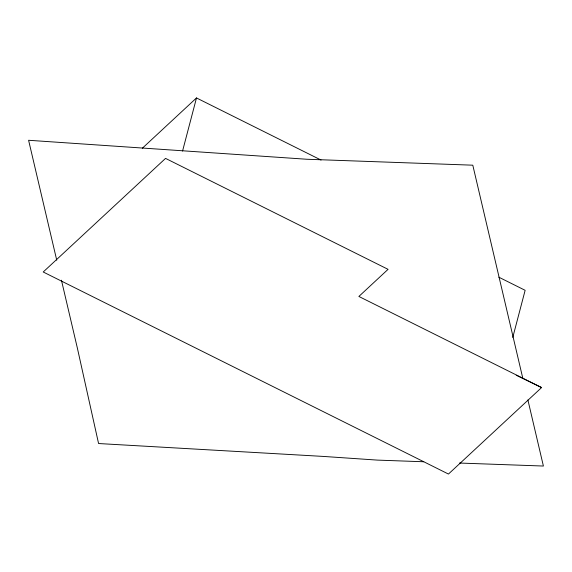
<?xml version="1.0" encoding="UTF-8"?>
<svg xmlns="http://www.w3.org/2000/svg" width="572" height="572" viewBox="0 0 572 572"><rect width="100%" height="100%" fill="white"/><g stroke="black" fill="none" stroke-linecap="round" stroke-linejoin="round"><path stroke-width="0.86" d="M182.554 151.072L196.496 97.948L321.064 160.06M512.769 337.437L525.139 290.311L498.841 277.198M142.371 148.205L196.496 97.948M541.591 387.566L448.448 474.052L43.215 271.993L165.551 158.387L388.066 269.34L358.873 296.453L541.591 387.566L516.244 375.246M423.752 461.761L377.327 460.102L323.194 456.413L98.577 443.536L77.342 347.976L61.433 280.194M459.459 463.041L543.4 466.044L527.892 399.95M522.787 378.206L472.794 165.186L306.728 159.245L28.6 140.276L56.742 260.21"/></g></svg>
